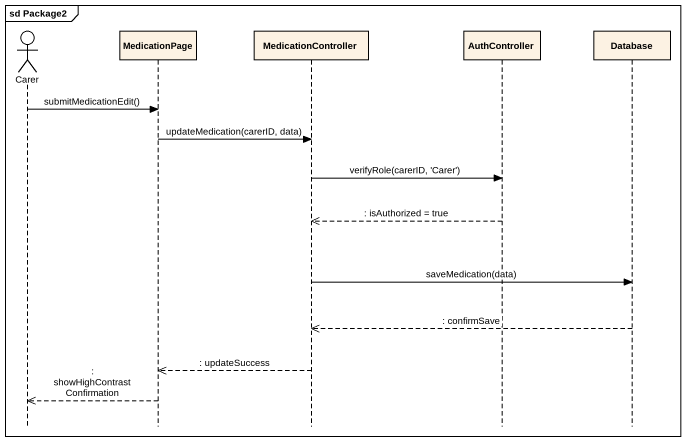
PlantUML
@startuml
mainframe sd Package2
hide footbox
actor Carer
participant MedicationPage
participant MedicationController
participant AuthController
participant "Database" as Database_

Carer -> MedicationPage : submitMedicationEdit()
MedicationPage -> MedicationController : updateMedication(carerID, data)
MedicationController -> AuthController : verifyRole(carerID, 'Carer')
AuthController -->> MedicationController : : isAuthorized = true
MedicationController -> Database_ : saveMedication(data)
Database_ -->> MedicationController : : confirmSave
MedicationController -->> MedicationPage : : updateSuccess
MedicationPage -->> Carer : : showHighContrastConfirmation
@enduml
